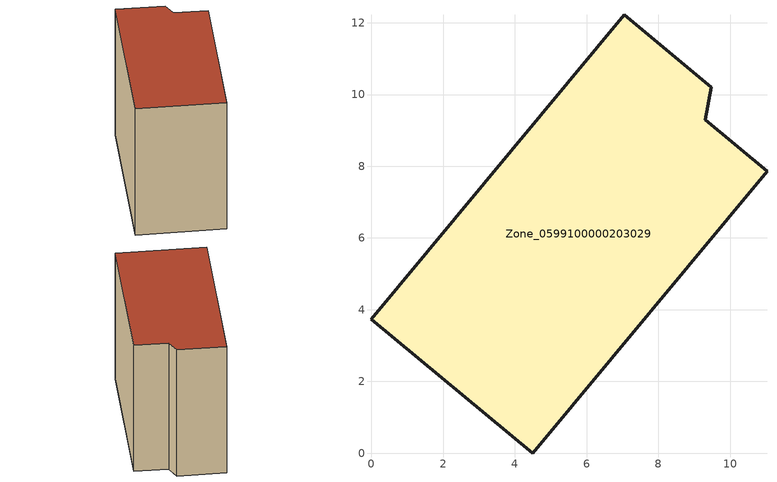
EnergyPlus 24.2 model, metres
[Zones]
Zone_0599100000203029
 floor ground (C_G): 0,3.73 7.04,12.22 9.48,10.2 9.31,9.3 11.03,7.87 4.49,0 z0
 wall outside (C_F): 7.04,12.22 0,3.73 4.49,0 11.03,7.87 9.31,9.3 9.48,10.2 7.04,12.22 z0:9.8
 roof outside (C_R): 0,3.73 4.49,0 11.03,7.87 9.31,9.3 9.48,10.2 7.04,12.22 z9.8
[BUILDING]
Pand.0599100000203029: North Axis=0; Terrain=City; Loads Convergence Tolerance Value=0.04; Temperature Convergence Tolerance Value=0.4; Solar Distribution=FullExterior; Maximum Number of Warmup Days=25; Minimum Number of Warmup Days=1
[Site:Location]
Rotterdam.The.Hague.AP_ZH_NLD Design_Conditions: Latitude=51.96; Longitude=4.45; Time Zone=1; Elevation=-4.5
[SITE:GROUNDTEMPERATURE:BUILDINGSURFACE]
18, 18, 18, 18, 18, 18, 18, 18, 18, 18, 18, 18
[MATERIAL] Thermal Absorptance=0.9; Solar Absorptance=0.7; Visible Absorptance=0.7
Name | Roughness | Thickness | Conductivity | Density | Specific Heat
G.TI.1946 | MediumSmooth | 0.15 | 1 | 540 | 1210
F.TI.1946 | Rough | 0.3 | 0.857143 | 1920 | 840
R.TI.1946 | MediumRough | 0.2 | 0.1 | 1500 | 1000
[CONSTRUCTION]
C_G: G.TI.1946
C_F: F.TI.1946
C_R: R.TI.1946
[ZONE]
Zone_0599100000203029: Type=1; Multiplier=1; Ceiling Height=Autocalculate; Volume=Autocalculate; Floor Area=autocalculate; Part of Total Floor Area=Yes
[ZONEINFILTRATION:DESIGNFLOWRATE]
Infil_Zone_0599100000203029: Zone or ZoneList or Space or SpaceList=Zone_0599100000203029; Schedule=AlwaysOn; Design Flow Rate Calculation Method=Flow/Area; Flow Rate per Floor Area=0.003; Constant Term Coefficient=1; Temperature Term Coefficient=0; Velocity Term Coefficient=0; Velocity Squared Term Coefficient=0
[HVACTEMPLATE:ZONE:IDEALLOADSAIRSYSTEM]
Zone_0599100000203029: Maximum Heating Supply Air Temperature=50; Minimum Cooling Supply Air Temperature=13; Maximum Heating Supply Air Humidity Ratio=0.0156; Minimum Cooling Supply Air Humidity Ratio=0.0077; Heating Limit=NoLimit; Cooling Limit=NoLimit; Dehumidification Control Type=ConstantSensibleHeatRatio; Cooling Sensible Heat Ratio=0.7; Dehumidification Setpoint=60; Humidification Control Type=None; Humidification Setpoint=30; Outdoor Air Method=None; Outdoor Air Flow Rate per Person=0.00944; Outdoor Air Flow Rate per Zone Floor Area=0; Outdoor Air Flow Rate per Zone=0; Demand Controlled Ventilation Type=None; Outdoor Air Economizer Type=NoEconomizer; Heat Recovery Type=None; Sensible Heat Recovery Effectiveness=0.7; Latent Heat Recovery Effectiveness=0.65
[ZONECONTROL:THERMOSTAT]
ThermostatControl_Zone_0599100000203029: Zone or ZoneList=Zone_0599100000203029; Control Type Schedule=DualSetpointControlType; Control 1=Thermostat_Zone_0599100000203029; Temperature Difference Between Cutout And Setpoint=0
[THERMOSTATSETPOINT:DUALSETPOINT]
Thermostat_Zone_0599100000203029: Heating Setpoint Temperature Schedule=HeatingSetpoint_Zone_0599100000203029; Cooling Setpoint Temperature Schedule=CoolingSetpoint_Zone_0599100000203029
[SCHEDULE:COMPACT]
HeatingSetpoint_Zone_0599100000203029: Through: 12/31, For: AllDays, Until: 24:00, 21
CoolingSetpoint_Zone_0599100000203029: Through: 12/31, For: AllDays, Until: 24:00, 24
DualSetpointControlType: Through: 12/31, For: AllDays, Until: 24:00, 4
AlwaysOn: Through: 12/31, For: AllDays, Until: 24:00, 1
